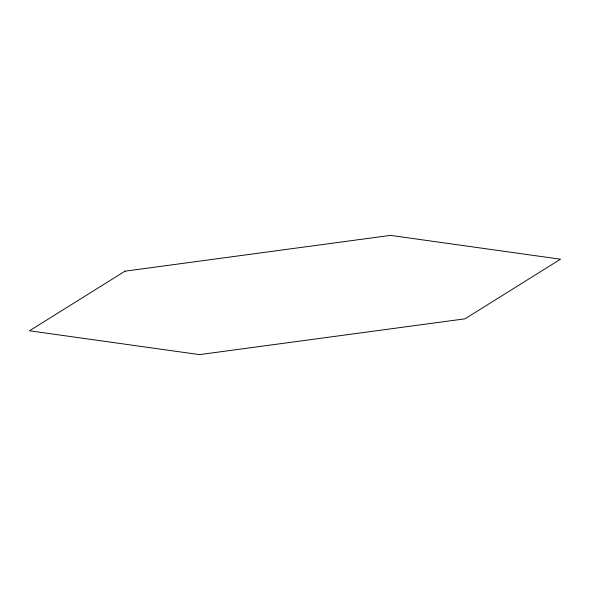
<?xml version="1.0" encoding="UTF-8"?>
<svg xmlns="http://www.w3.org/2000/svg" width="590" height="590" viewBox="0 0 590 590"><rect width="100%" height="100%" fill="white"/><g stroke="black" fill="none" stroke-linecap="round" stroke-linejoin="round"><path stroke-width="0.89" d="M125.014 271.171L29.5 330.791L199.486 354.62L464.986 318.829L560.5 259.209L390.514 235.381L125.014 271.171"/></g></svg>
